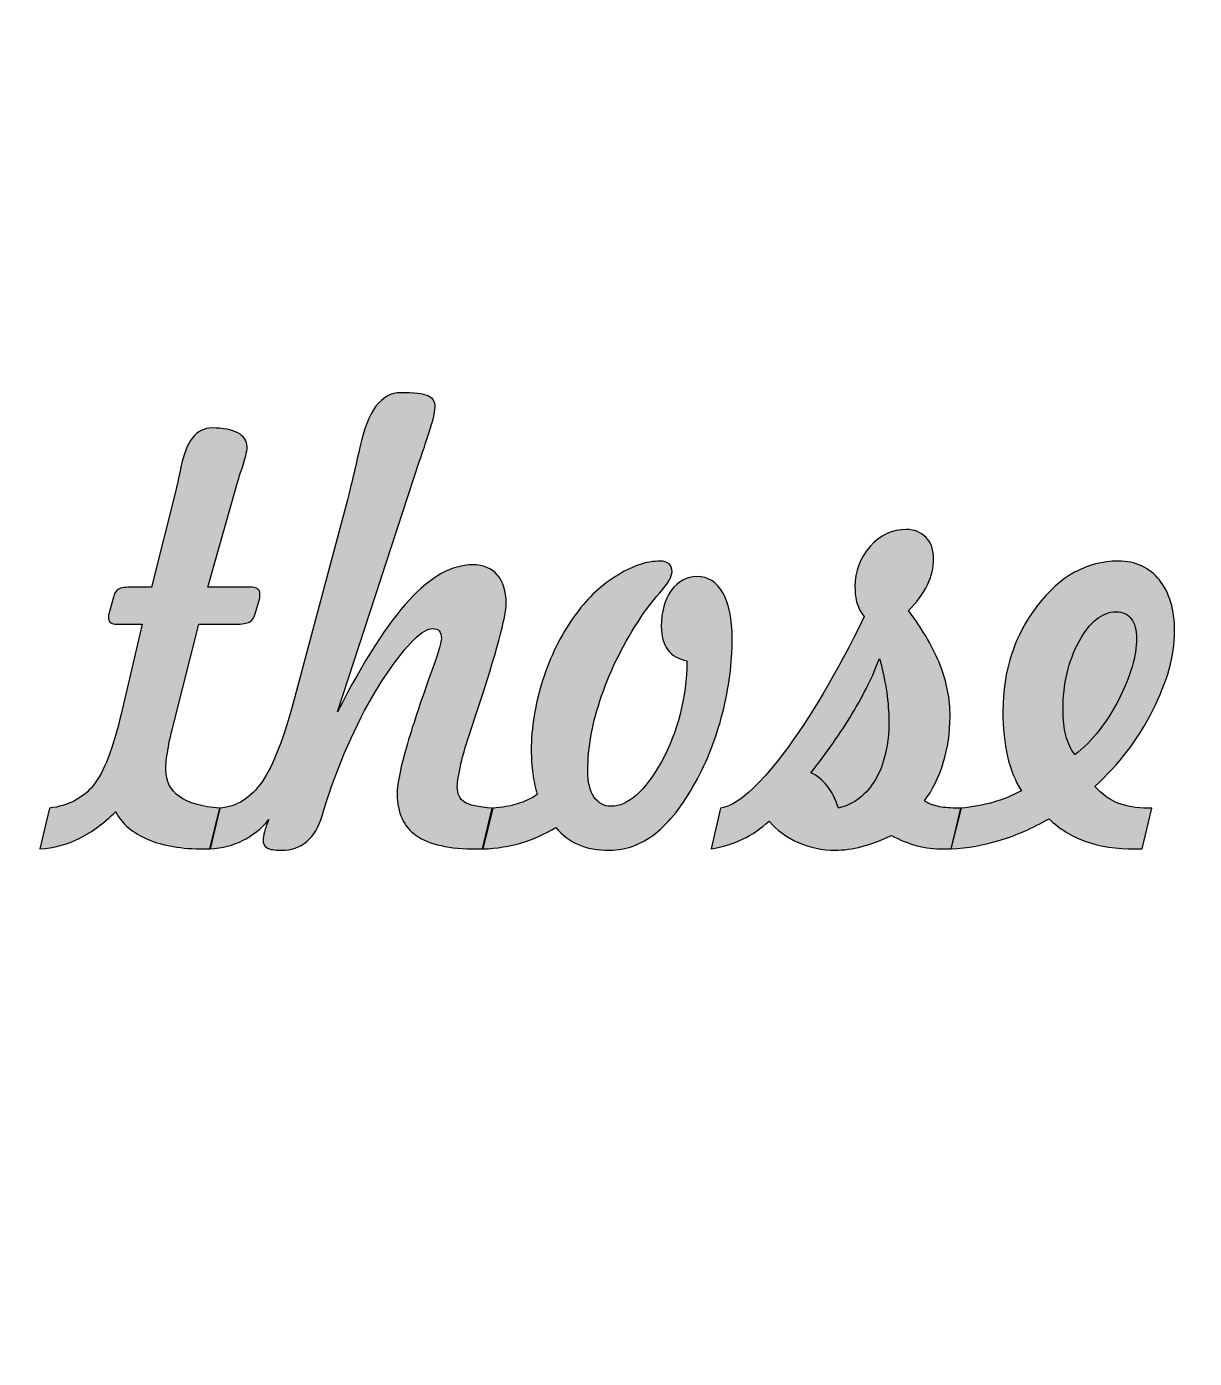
# Model space of a CAD drawing. Extents: x -236 to 261, y -182 to 182.
# Drawn here: x 9.82 to 23.13, y 1.73 to 16.91 of the extents above; entities that cross this region are included whole.
import ezdxf

# ---------------------------------------------------------------- set-up
doc = ezdxf.new("R2010")
doc.units = 0
doc.header["$MEASUREMENT"] = 0
doc.layers.add('CALQUE_PAR_D_FAUT', color=7, linetype='CONTINUOUS')

msp = doc.modelspace()

# ---------------------------------------------------------------- hatches: boundary and pattern name
at = {"layer": 'CALQUE_PAR_D_FAUT'}
h = msp.add_hatch(color=250, dxfattribs=at)
edge = h.paths.add_edge_path()
edge.add_spline(control_points=[(12.5782, 7.8756), (12.4952, 7.7721), (12.3976, 7.6922), (12.2864, 7.6369), (12.175, 7.5804), (12.0491, 7.5475), (11.9086, 7.5381), (11.9086, 7.5381), (12.0208, 8.0038), (12.0208, 8.0038), (12.2121, 8.0179), (12.3722, 8.1178), (12.5011, 8.3036), (12.6289, 8.4894), (12.7539, 8.8116), (12.8759, 9.2714), (12.8759, 9.2714), (13.4733, 11.5175), (13.4733, 11.5175), (13.5162, 11.6786), (13.564, 11.8785), (13.6158, 12.1172), (13.7056, 12.5311), (13.8608, 12.7381), (14.0814, 12.7381), (14.2347, 12.7381), (14.3382, 12.7263), (14.3918, 12.7016), (14.4465, 12.6781), (14.4738, 12.6358), (14.4738, 12.5758), (14.4738, 12.5123), (14.4367, 12.37), (14.3616, 12.1525), (14.3313, 12.0643), (14.3089, 11.9973), (14.2933, 11.949), (14.2933, 11.949), (13.3611, 9.1021), (13.3611, 9.1021), (13.6587, 9.683), (13.9311, 10.1075), (14.178, 10.3756), (14.425, 10.6426), (14.6661, 10.7766), (14.9024, 10.7766), (15.0224, 10.7766), (15.1161, 10.7378), (15.1824, 10.6614), (15.2498, 10.5838), (15.2831, 10.4768), (15.2831, 10.3392), (15.2831, 10.1851), (15.1717, 9.7736), (14.9492, 9.1021), (14.9492, 9.1021), (14.8809, 8.8928), (14.8809, 8.8928), (14.8331, 8.7552), (14.796, 8.6258), (14.7677, 8.5071), (14.7403, 8.3871), (14.7266, 8.3025), (14.7266, 8.2519), (14.7266, 8.1672), (14.753, 8.1073), (14.8067, 8.0732), (14.8594, 8.0379), (14.9658, 8.0155), (15.1229, 8.0038), (15.1229, 8.0038), (15.0146, 7.5381), (15.0146, 7.5381), (15.0146, 7.5381), (14.9492, 7.5381), (14.9492, 7.5381), (14.6358, 7.5381), (14.4065, 7.5887), (14.2601, 7.6898), (14.1146, 7.7909), (14.0414, 7.9497), (14.0414, 8.1649), (14.0414, 8.2637), (14.0687, 8.4154), (14.1243, 8.62), (14.18, 8.8246), (14.264, 9.0856), (14.3762, 9.402), (14.3762, 9.402), (14.3987, 9.4678), (14.3987, 9.4678), (14.4963, 9.7312), (14.5451, 9.8876), (14.5451, 9.9358), (14.5451, 9.9758), (14.5373, 10.004), (14.5207, 10.0229), (14.505, 10.0405), (14.4797, 10.0499), (14.4455, 10.0499), (14.3323, 10.0499), (14.1585, 9.8782), (13.9233, 9.5337), (13.688, 9.1891), (13.4811, 8.7705), (13.3044, 8.2789), (13.2683, 8.1802), (13.2293, 8.0602), (13.1872, 7.9168), (13.1072, 7.6545), (12.9511, 7.524), (12.7187, 7.524), (12.6426, 7.524), (12.5889, 7.5322), (12.5586, 7.5499), (12.5284, 7.5675), (12.5128, 7.5981), (12.5128, 7.6416), (12.5128, 7.6639), (12.5176, 7.6945), (12.5284, 7.7333), (12.5391, 7.7709), (12.5557, 7.8192), (12.5782, 7.8756)], knot_values=[0, 0, 0, 0, 0.0243902, 0.0243902, 0.0243902, 0.0487805, 0.0487805, 0.0487805, 0.0731707, 0.0731707, 0.0731707, 0.097561, 0.097561, 0.097561, 0.1219512, 0.1219512, 0.1219512, 0.1463415, 0.1463415, 0.1463415, 0.1707317, 0.1707317, 0.1707317, 0.195122, 0.195122, 0.195122, 0.2195122, 0.2195122, 0.2195122, 0.2439024, 0.2439024, 0.2439024, 0.2682927, 0.2682927, 0.2682927, 0.2926829, 0.2926829, 0.2926829, 0.3170732, 0.3170732, 0.3170732, 0.3414634, 0.3414634, 0.3414634, 0.3658537, 0.3658537, 0.3658537, 0.3902439, 0.3902439, 0.3902439, 0.4146341, 0.4146341, 0.4146341, 0.4390244, 0.4390244, 0.4390244, 0.4634146, 0.4634146, 0.4634146, 0.4878049, 0.4878049, 0.4878049, 0.5121951, 0.5121951, 0.5121951, 0.5365854, 0.5365854, 0.5365854, 0.5609756, 0.5609756, 0.5609756, 0.5853659, 0.5853659, 0.5853659, 0.6097561, 0.6097561, 0.6097561, 0.6341463, 0.6341463, 0.6341463, 0.6585366, 0.6585366, 0.6585366, 0.6829268, 0.6829268, 0.6829268, 0.7073171, 0.7073171, 0.7073171, 0.7317073, 0.7317073, 0.7317073, 0.7560976, 0.7560976, 0.7560976, 0.7804878, 0.7804878, 0.7804878, 0.804878, 0.804878, 0.804878, 0.8292683, 0.8292683, 0.8292683, 0.8536585, 0.8536585, 0.8536585, 0.8780488, 0.8780488, 0.8780488, 0.902439, 0.902439, 0.902439, 0.9268293, 0.9268293, 0.9268293, 0.9512195, 0.9512195, 0.9512195, 0.9756098, 0.9756098, 0.9756098, 1, 1, 1, 1], degree=3, periodic=1)
h = msp.add_hatch(color=250, dxfattribs=at)
edge = h.paths.add_edge_path()
edge.add_spline(control_points=[(9.9709, 7.5381), (9.9709, 7.5381), (10.0793, 8.0038), (10.0793, 8.0038), (10.2931, 8.0297), (10.46, 8.1155), (10.579, 8.2637), (10.6991, 8.4118), (10.8046, 8.6823), (10.8953, 9.0762), (10.8953, 9.0762), (11.1354, 10.0993), (11.1354, 10.0993), (11.1354, 10.0993), (10.8583, 10.0993), (10.8583, 10.0993), (10.8163, 10.0993), (10.788, 10.1052), (10.7724, 10.1181), (10.7577, 10.131), (10.7499, 10.1534), (10.7499, 10.1851), (10.7499, 10.1898), (10.7499, 10.1957), (10.7509, 10.2028), (10.7519, 10.2098), (10.7558, 10.2228), (10.7616, 10.2439), (10.7616, 10.2439), (10.8075, 10.4086), (10.8075, 10.4086), (10.8183, 10.4532), (10.8378, 10.4826), (10.8661, 10.4991), (10.8934, 10.5144), (10.948, 10.5226), (11.03, 10.5226), (11.03, 10.5226), (11.2419, 10.5226), (11.2419, 10.5226), (11.2419, 10.5226), (11.522, 11.6398), (11.522, 11.6398), (11.5376, 11.6997), (11.5552, 11.7821), (11.5767, 11.8879), (11.6352, 12.1866), (11.7534, 12.3359), (11.931, 12.3359), (12.0569, 12.3359), (12.1545, 12.3171), (12.2258, 12.2795), (12.2961, 12.2407), (12.3312, 12.1878), (12.3312, 12.1184), (12.3312, 12.0725), (12.3098, 11.9843), (12.2659, 11.8538), (12.2424, 11.7844), (12.2258, 11.7291), (12.2141, 11.688), (12.2141, 11.688), (11.8851, 10.5226), (11.8851, 10.5226), (11.8851, 10.5226), (12.3654, 10.5226), (12.3654, 10.5226), (12.4025, 10.5226), (12.4298, 10.5167), (12.4493, 10.5038), (12.4679, 10.4909), (12.4776, 10.4709), (12.4776, 10.4438), (12.4776, 10.4321), (12.4776, 10.4215), (12.4767, 10.4121), (12.4757, 10.4039), (12.4737, 10.3945), (12.4718, 10.385), (12.4718, 10.385), (12.423, 10.2192), (12.423, 10.2192), (12.4113, 10.1757), (12.3908, 10.1452), (12.3605, 10.1263), (12.3293, 10.1087), (12.2766, 10.0993), (12.1994, 10.0993), (12.1994, 10.0993), (11.7797, 10.0993), (11.7797, 10.0993), (11.7797, 10.0993), (11.4996, 8.9857), (11.4996, 8.9857), (11.4664, 8.8622), (11.4429, 8.754), (11.4273, 8.6635), (11.4127, 8.5729), (11.4049, 8.4988), (11.4049, 8.4412), (11.4049, 8.3107), (11.4566, 8.2084), (11.5591, 8.1343), (11.6625, 8.0614), (11.8159, 8.0179), (12.0198, 8.0038), (12.0198, 8.0038), (11.9076, 7.5381), (11.9076, 7.5381), (11.9076, 7.5381), (11.8393, 7.5381), (11.8393, 7.5381), (11.5854, 7.5381), (11.3737, 7.5746), (11.2018, 7.6463), (11.03, 7.7192), (10.9061, 7.8239), (10.83, 7.9626), (10.7079, 7.8356), (10.5722, 7.7357), (10.4248, 7.6628), (10.2765, 7.5887), (10.1251, 7.5475), (9.9709, 7.5381)], knot_values=[0, 0, 0, 0, 0.0243902, 0.0243902, 0.0243902, 0.0487805, 0.0487805, 0.0487805, 0.0731707, 0.0731707, 0.0731707, 0.097561, 0.097561, 0.097561, 0.1219512, 0.1219512, 0.1219512, 0.1463415, 0.1463415, 0.1463415, 0.1707317, 0.1707317, 0.1707317, 0.195122, 0.195122, 0.195122, 0.2195122, 0.2195122, 0.2195122, 0.2439024, 0.2439024, 0.2439024, 0.2682927, 0.2682927, 0.2682927, 0.2926829, 0.2926829, 0.2926829, 0.3170732, 0.3170732, 0.3170732, 0.3414634, 0.3414634, 0.3414634, 0.3658537, 0.3658537, 0.3658537, 0.3902439, 0.3902439, 0.3902439, 0.4146341, 0.4146341, 0.4146341, 0.4390244, 0.4390244, 0.4390244, 0.4634146, 0.4634146, 0.4634146, 0.4878049, 0.4878049, 0.4878049, 0.5121951, 0.5121951, 0.5121951, 0.5365854, 0.5365854, 0.5365854, 0.5609756, 0.5609756, 0.5609756, 0.5853659, 0.5853659, 0.5853659, 0.6097561, 0.6097561, 0.6097561, 0.6341463, 0.6341463, 0.6341463, 0.6585366, 0.6585366, 0.6585366, 0.6829268, 0.6829268, 0.6829268, 0.7073171, 0.7073171, 0.7073171, 0.7317073, 0.7317073, 0.7317073, 0.7560976, 0.7560976, 0.7560976, 0.7804878, 0.7804878, 0.7804878, 0.804878, 0.804878, 0.804878, 0.8292683, 0.8292683, 0.8292683, 0.8536585, 0.8536585, 0.8536585, 0.8780488, 0.8780488, 0.8780488, 0.902439, 0.902439, 0.902439, 0.9268293, 0.9268293, 0.9268293, 0.9512195, 0.9512195, 0.9512195, 0.9756098, 0.9756098, 0.9756098, 1, 1, 1, 1], degree=3, periodic=1)
h = msp.add_hatch(color=250, dxfattribs=at)
edge = h.paths.add_edge_path()
edge.add_spline(control_points=[(17.6178, 7.5381), (17.6178, 7.5381), (17.7262, 8.0038), (17.7262, 8.0038), (17.9097, 8.0308), (18.1488, 8.2401), (18.4437, 8.6294), (18.7385, 9.0186), (19.045, 9.5384), (19.3642, 10.1863), (19.3251, 10.2322), (19.2988, 10.2816), (19.2822, 10.3357), (19.2656, 10.3897), (19.2578, 10.4521), (19.2578, 10.5238), (19.2578, 10.7025), (19.3154, 10.8566), (19.4296, 10.9859), (19.5438, 11.1141), (19.6814, 11.1788), (19.8415, 11.1788), (19.9372, 11.1788), (20.0133, 11.1482), (20.0689, 11.0871), (20.1255, 11.0271), (20.1538, 10.9448), (20.1538, 10.8413), (20.1538, 10.7449), (20.1304, 10.6473), (20.0826, 10.5485), (20.0348, 10.4485), (19.9635, 10.3509), (19.8679, 10.2545), (20.0348, 10.0299), (20.1558, 9.8218), (20.23, 9.6324), (20.3042, 9.4431), (20.3413, 9.2479), (20.3413, 9.048), (20.3413, 8.8669), (20.3149, 8.6905), (20.2632, 8.5188), (20.2105, 8.3483), (20.1392, 8.2037), (20.0484, 8.0861), (20.0914, 8.059), (20.1421, 8.0379), (20.1987, 8.0249), (20.2564, 8.0108), (20.3247, 8.0038), (20.4047, 8.0038), (20.4047, 8.0038), (20.4643, 8.0038), (20.4643, 8.0038), (20.4643, 8.0038), (20.353, 7.5381), (20.353, 7.5381), (20.353, 7.5381), (20.2701, 7.5381), (20.2701, 7.5381), (20.1636, 7.5381), (20.0621, 7.551), (19.9645, 7.5757), (19.8669, 7.6016), (19.7703, 7.6404), (19.6726, 7.6933), (19.5564, 7.6357), (19.4442, 7.5934), (19.3369, 7.5652), (19.2285, 7.5381), (19.1279, 7.524), (19.0342, 7.524), (18.8859, 7.524), (18.7444, 7.5534), (18.6106, 7.6122), (18.4778, 7.671), (18.3666, 7.7521), (18.2787, 7.8556), (18.1869, 7.7709), (18.0864, 7.7016), (17.9751, 7.6486), (17.8649, 7.5957), (17.7458, 7.5593), (17.6178, 7.5381)], knot_values=[0, 0, 0, 0, 0.0357143, 0.0357143, 0.0357143, 0.0714286, 0.0714286, 0.0714286, 0.1071429, 0.1071429, 0.1071429, 0.1428571, 0.1428571, 0.1428571, 0.1785714, 0.1785714, 0.1785714, 0.2142857, 0.2142857, 0.2142857, 0.25, 0.25, 0.25, 0.2857143, 0.2857143, 0.2857143, 0.3214286, 0.3214286, 0.3214286, 0.3571429, 0.3571429, 0.3571429, 0.3928571, 0.3928571, 0.3928571, 0.4285714, 0.4285714, 0.4285714, 0.4642857, 0.4642857, 0.4642857, 0.5, 0.5, 0.5, 0.5357143, 0.5357143, 0.5357143, 0.5714286, 0.5714286, 0.5714286, 0.6071429, 0.6071429, 0.6071429, 0.6428571, 0.6428571, 0.6428571, 0.6785714, 0.6785714, 0.6785714, 0.7142857, 0.7142857, 0.7142857, 0.75, 0.75, 0.75, 0.7857143, 0.7857143, 0.7857143, 0.8214286, 0.8214286, 0.8214286, 0.8571429, 0.8571429, 0.8571429, 0.8928571, 0.8928571, 0.8928571, 0.9285714, 0.9285714, 0.9285714, 0.9642857, 0.9642857, 0.9642857, 1, 1, 1, 1], degree=3, periodic=1)
h = msp.add_hatch(color=250, dxfattribs=at)
edge = h.paths.add_edge_path()
edge.add_spline(control_points=[(17.3436, 9.6818), (17.248, 9.6995), (17.1747, 9.743), (17.1249, 9.8088), (17.0751, 9.8759), (17.0507, 9.9652), (17.0507, 10.0781), (17.0507, 10.2404), (17.0888, 10.3756), (17.1649, 10.4826), (17.2421, 10.5897), (17.3387, 10.6426), (17.4549, 10.6426), (17.5827, 10.6426), (17.6823, 10.5803), (17.7526, 10.4568), (17.8239, 10.3321), (17.859, 10.1593), (17.859, 9.9358), (17.859, 9.6583), (17.8219, 9.3749), (17.7487, 9.0868), (17.6754, 8.7987), (17.572, 8.5341), (17.4383, 8.2919), (17.2968, 8.0355), (17.1454, 7.8427), (16.9834, 7.7157), (16.8214, 7.5875), (16.6466, 7.524), (16.4592, 7.524), (16.3236, 7.524), (16.2064, 7.5452), (16.1058, 7.5875), (16.0053, 7.631), (15.9204, 7.6957), (15.8492, 7.7827), (15.7242, 7.7074), (15.5934, 7.6486), (15.4587, 7.6087), (15.325, 7.5687), (15.1775, 7.5452), (15.0175, 7.5381), (15.0175, 7.5381), (15.1316, 8.0038), (15.1316, 8.0038), (15.2362, 8.0108), (15.3299, 8.0273), (15.4128, 8.052), (15.4958, 8.0779), (15.5709, 8.1131), (15.6373, 8.159), (15.6148, 8.2354), (15.5973, 8.3142), (15.5865, 8.3989), (15.5748, 8.4824), (15.569, 8.5718), (15.569, 8.6658), (15.569, 8.921), (15.6119, 9.1844), (15.6988, 9.4572), (15.7857, 9.7312), (15.9048, 9.9735), (16.0551, 10.184), (16.1869, 10.3733), (16.3441, 10.5262), (16.5275, 10.6426), (16.7111, 10.7602), (16.8809, 10.819), (17.04, 10.819), (17.082, 10.819), (17.1142, 10.8084), (17.1386, 10.786), (17.162, 10.7649), (17.1737, 10.7355), (17.1737, 10.6978), (17.1737, 10.6473), (17.1278, 10.5673), (17.0351, 10.4591), (16.9424, 10.3498), (16.8721, 10.258), (16.8224, 10.184), (16.6261, 9.8888), (16.4748, 9.5878), (16.3704, 9.2844), (16.266, 8.9798), (16.2132, 8.6941), (16.2132, 8.4283), (16.2132, 8.3013), (16.2367, 8.2025), (16.2835, 8.132), (16.3304, 8.0602), (16.3948, 8.0249), (16.4768, 8.0249), (16.673, 8.0249), (16.8643, 8.1943), (17.0517, 8.533), (17.2392, 8.8716), (17.3358, 9.255), (17.3436, 9.6818)], knot_values=[0, 0, 0, 0, 0.030303, 0.030303, 0.030303, 0.0606061, 0.0606061, 0.0606061, 0.0909091, 0.0909091, 0.0909091, 0.1212121, 0.1212121, 0.1212121, 0.1515152, 0.1515152, 0.1515152, 0.1818182, 0.1818182, 0.1818182, 0.2121212, 0.2121212, 0.2121212, 0.2424242, 0.2424242, 0.2424242, 0.2727273, 0.2727273, 0.2727273, 0.3030303, 0.3030303, 0.3030303, 0.3333333, 0.3333333, 0.3333333, 0.3636364, 0.3636364, 0.3636364, 0.3939394, 0.3939394, 0.3939394, 0.4242424, 0.4242424, 0.4242424, 0.4545455, 0.4545455, 0.4545455, 0.4848485, 0.4848485, 0.4848485, 0.5151515, 0.5151515, 0.5151515, 0.5454545, 0.5454545, 0.5454545, 0.5757576, 0.5757576, 0.5757576, 0.6060606, 0.6060606, 0.6060606, 0.6363636, 0.6363636, 0.6363636, 0.6666667, 0.6666667, 0.6666667, 0.6969697, 0.6969697, 0.6969697, 0.7272727, 0.7272727, 0.7272727, 0.7575758, 0.7575758, 0.7575758, 0.7878788, 0.7878788, 0.7878788, 0.8181818, 0.8181818, 0.8181818, 0.8484848, 0.8484848, 0.8484848, 0.8787879, 0.8787879, 0.8787879, 0.9090909, 0.9090909, 0.9090909, 0.9393939, 0.9393939, 0.9393939, 0.969697, 0.969697, 0.969697, 1, 1, 1, 1], degree=3, periodic=1)
h = msp.add_hatch(color=250, dxfattribs=at)
edge = h.paths.add_edge_path()
edge.add_spline(control_points=[(21.4687, 7.8827), (21.2843, 7.7768), (21.0987, 7.6957), (20.9133, 7.6381), (20.7268, 7.5804), (20.5404, 7.5475), (20.3511, 7.5381), (20.3511, 7.5381), (20.4662, 8.0038), (20.4662, 8.0038), (20.597, 8.0155), (20.719, 8.0367), (20.8303, 8.0696), (20.9416, 8.1014), (21.0499, 8.1449), (21.1544, 8.2002), (21.0821, 8.3154), (21.0294, 8.4459), (20.9953, 8.5929), (20.9611, 8.7399), (20.9436, 8.9128), (20.9436, 9.1103), (20.9436, 9.5689), (21.0734, 9.9688), (21.334, 10.3086), (21.5946, 10.6485), (21.9021, 10.819), (22.2565, 10.819), (22.4546, 10.819), (22.6117, 10.7472), (22.7269, 10.6038), (22.8421, 10.4603), (22.8997, 10.2639), (22.8997, 10.0158), (22.8997, 9.7453), (22.8168, 9.4455), (22.6517, 9.1186), (22.4868, 8.7917), (22.2672, 8.5024), (21.9919, 8.2519), (22.0719, 8.1625), (22.1588, 8.099), (22.2535, 8.0602), (22.3482, 8.0226), (22.4644, 8.0038), (22.602, 8.0038), (22.602, 8.0038), (22.642, 8.0038), (22.642, 8.0038), (22.642, 8.0038), (22.5297, 7.5381), (22.5297, 7.5381), (22.5297, 7.5381), (22.4517, 7.5381), (22.4517, 7.5381), (22.2389, 7.5381), (22.0505, 7.5663), (21.8894, 7.6228), (21.7274, 7.6792), (21.5868, 7.7662), (21.4687, 7.8827)], knot_values=[0, 0, 0, 0, 0.05, 0.05, 0.05, 0.1, 0.1, 0.1, 0.15, 0.15, 0.15, 0.2, 0.2, 0.2, 0.25, 0.25, 0.25, 0.3, 0.3, 0.3, 0.35, 0.35, 0.35, 0.4, 0.4, 0.4, 0.45, 0.45, 0.45, 0.5, 0.5, 0.5, 0.55, 0.55, 0.55, 0.6, 0.6, 0.6, 0.65, 0.65, 0.65, 0.7, 0.7, 0.7, 0.75, 0.75, 0.75, 0.8, 0.8, 0.8, 0.85, 0.85, 0.85, 0.9, 0.9, 0.9, 0.95, 0.95, 0.95, 1, 1, 1, 1], degree=3, periodic=1)
h = msp.add_hatch(color=250, dxfattribs=at)
edge = h.paths.add_edge_path()
edge.add_spline(control_points=[(21.7635, 8.6106), (21.9617, 8.767), (22.1285, 8.9775), (22.2633, 9.2432), (22.399, 9.5078), (22.4663, 9.7395), (22.4663, 9.937), (22.4663, 10.0358), (22.4468, 10.1111), (22.4068, 10.1628), (22.3668, 10.2145), (22.3082, 10.2404), (22.232, 10.2404), (22.0739, 10.2404), (21.9334, 10.1287), (21.8114, 9.9041), (21.6893, 9.6807), (21.6288, 9.4208), (21.6288, 9.1244), (21.6288, 9.0116), (21.6395, 8.914), (21.66, 8.8328), (21.6815, 8.7517), (21.7157, 8.6776), (21.7635, 8.6106)], knot_values=[0, 0, 0, 0, 0.125, 0.125, 0.125, 0.25, 0.25, 0.25, 0.375, 0.375, 0.375, 0.5, 0.5, 0.5, 0.625, 0.625, 0.625, 0.75, 0.75, 0.75, 0.875, 0.875, 0.875, 1, 1, 1, 1], degree=3, periodic=1)
h = msp.add_hatch(color=250, dxfattribs=at)
edge = h.paths.add_edge_path()
edge.add_spline(control_points=[(18.7541, 8.4071), (18.8263, 8.3754), (18.8888, 8.3248), (18.9415, 8.2566), (18.9942, 8.1896), (19.0362, 8.1049), (19.0694, 8.0038), (19.248, 8.0473), (19.3896, 8.1567), (19.4911, 8.3307), (19.5935, 8.5059), (19.6443, 8.727), (19.6443, 8.9927), (19.6443, 9.0962), (19.6355, 9.2068), (19.6189, 9.322), (19.6013, 9.4384), (19.575, 9.5678), (19.5379, 9.7101), (19.4637, 9.5125), (19.3593, 9.3008), (19.2236, 9.0762), (19.0879, 8.8505), (18.9317, 8.6282), (18.7541, 8.4071)], knot_values=[0, 0, 0, 0, 0.125, 0.125, 0.125, 0.25, 0.25, 0.25, 0.375, 0.375, 0.375, 0.5, 0.5, 0.5, 0.625, 0.625, 0.625, 0.75, 0.75, 0.75, 0.875, 0.875, 0.875, 1, 1, 1, 1], degree=3, periodic=1)

# ---------------------------------------------------------------- linework, layer by layer
at = {"layer": 'CALQUE_PAR_D_FAUT', "color": 1}
msp.add_open_spline([(-230.5187, 181.5562), (-231.8457, 181.5553), (-233.1179, 181.0274), (-234.0556, 180.0885), (-234.9933, 179.1497), (-235.5196, 177.8831), (-235.5187, 176.5562), (-235.5187, 176.5562), (-235.5187, -8.4438), (-235.5187, -8.4438), (-235.5179, -9.7708), (-234.99, -11.043), (-234.0511, -11.9807), (-233.1123, -12.9184), (-231.8457, -13.4447), (-230.5187, -13.4438), (-230.5187, -13.4438), (115.1243, -13.4438), (115.1243, -13.4438), (116.4513, -13.443), (117.7235, -12.9151), (118.6612, -11.9762), (119.5989, -11.0373), (120.1252, -9.7708), (120.1243, -8.4438), (120.1243, -8.4438), (120.1243, 88.0484), (120.1243, 88.0484), (120.1243, 88.0484), (120.1243, 96.0484), (120.1243, 96.0484), (120.1243, 96.0484), (120.1243, 176.5562), (120.1243, 176.5562), (120.1235, 177.8831), (119.5956, 179.1553), (118.6567, 180.093), (117.7179, 181.0307), (116.4513, 181.557), (115.1243, 181.5562), (115.1243, 181.5562), (-230.5187, 181.5562), (-230.5187, 181.5562), (-230.5187, 181.5562), (-230.5187, 181.5562), (-230.5187, 181.5562)], degree=3, knots=[0, 0, 0, 0, 0.0666667, 0.0666667, 0.0666667, 0.1333333, 0.1333333, 0.1333333, 0.2, 0.2, 0.2, 0.2666667, 0.2666667, 0.2666667, 0.3333333, 0.3333333, 0.3333333, 0.4, 0.4, 0.4, 0.4666667, 0.4666667, 0.4666667, 0.5333333, 0.5333333, 0.5333333, 0.6, 0.6, 0.6, 0.6666667, 0.6666667, 0.6666667, 0.7333333, 0.7333333, 0.7333333, 0.8, 0.8, 0.8, 0.8666667, 0.8666667, 0.8666667, 0.9333333, 0.9333333, 0.9333333, 1, 1, 1, 1], dxfattribs=at)
at = {"layer": 'CALQUE_PAR_D_FAUT', "color": 250}
for points, knots in [([(12.5782, 7.8756), (12.4952, 7.7721), (12.3976, 7.6922), (12.2864, 7.6369), (12.175, 7.5804), (12.0491, 7.5475), (11.9086, 7.5381), (11.9086, 7.5381), (12.0208, 8.0038), (12.0208, 8.0038), (12.2121, 8.0179), (12.3722, 8.1178), (12.5011, 8.3036), (12.6289, 8.4894), (12.7539, 8.8116), (12.8759, 9.2714), (12.8759, 9.2714), (13.4733, 11.5175), (13.4733, 11.5175), (13.5162, 11.6786), (13.564, 11.8785), (13.6158, 12.1172), (13.7056, 12.5311), (13.8608, 12.7381), (14.0814, 12.7381), (14.2347, 12.7381), (14.3382, 12.7263), (14.3918, 12.7016), (14.4465, 12.6781), (14.4738, 12.6358), (14.4738, 12.5758), (14.4738, 12.5123), (14.4367, 12.37), (14.3616, 12.1525), (14.3313, 12.0643), (14.3089, 11.9973), (14.2933, 11.949), (14.2933, 11.949), (13.3611, 9.1021), (13.3611, 9.1021), (13.6587, 9.683), (13.9311, 10.1075), (14.178, 10.3756), (14.425, 10.6426), (14.6661, 10.7766), (14.9024, 10.7766), (15.0224, 10.7766), (15.1161, 10.7378), (15.1824, 10.6614), (15.2498, 10.5838), (15.2831, 10.4768), (15.2831, 10.3392), (15.2831, 10.1851), (15.1717, 9.7736), (14.9492, 9.1021), (14.9492, 9.1021), (14.8809, 8.8928), (14.8809, 8.8928), (14.8331, 8.7552), (14.796, 8.6258), (14.7677, 8.5071), (14.7403, 8.3871), (14.7266, 8.3025), (14.7266, 8.2519), (14.7266, 8.1672), (14.753, 8.1073), (14.8067, 8.0732), (14.8594, 8.0379), (14.9658, 8.0155), (15.1229, 8.0038), (15.1229, 8.0038), (15.0146, 7.5381), (15.0146, 7.5381), (15.0146, 7.5381), (14.9492, 7.5381), (14.9492, 7.5381), (14.6358, 7.5381), (14.4065, 7.5887), (14.2601, 7.6898), (14.1146, 7.7909), (14.0414, 7.9497), (14.0414, 8.1649), (14.0414, 8.2637), (14.0687, 8.4154), (14.1243, 8.62), (14.18, 8.8246), (14.264, 9.0856), (14.3762, 9.402), (14.3762, 9.402), (14.3987, 9.4678), (14.3987, 9.4678), (14.4963, 9.7312), (14.5451, 9.8876), (14.5451, 9.9358), (14.5451, 9.9758), (14.5373, 10.004), (14.5207, 10.0229), (14.505, 10.0405), (14.4797, 10.0499), (14.4455, 10.0499), (14.3323, 10.0499), (14.1585, 9.8782), (13.9233, 9.5337), (13.688, 9.1891), (13.4811, 8.7705), (13.3044, 8.2789), (13.2683, 8.1802), (13.2293, 8.0602), (13.1872, 7.9168), (13.1072, 7.6545), (12.9511, 7.524), (12.7187, 7.524), (12.6426, 7.524), (12.5889, 7.5322), (12.5586, 7.5499), (12.5284, 7.5675), (12.5128, 7.5981), (12.5128, 7.6416), (12.5128, 7.6639), (12.5176, 7.6945), (12.5284, 7.7333), (12.5391, 7.7709), (12.5557, 7.8192), (12.5782, 7.8756)], [0, 0, 0, 0, 0.0243902, 0.0243902, 0.0243902, 0.0487805, 0.0487805, 0.0487805, 0.0731707, 0.0731707, 0.0731707, 0.097561, 0.097561, 0.097561, 0.1219512, 0.1219512, 0.1219512, 0.1463415, 0.1463415, 0.1463415, 0.1707317, 0.1707317, 0.1707317, 0.195122, 0.195122, 0.195122, 0.2195122, 0.2195122, 0.2195122, 0.2439024, 0.2439024, 0.2439024, 0.2682927, 0.2682927, 0.2682927, 0.2926829, 0.2926829, 0.2926829, 0.3170732, 0.3170732, 0.3170732, 0.3414634, 0.3414634, 0.3414634, 0.3658537, 0.3658537, 0.3658537, 0.3902439, 0.3902439, 0.3902439, 0.4146341, 0.4146341, 0.4146341, 0.4390244, 0.4390244, 0.4390244, 0.4634146, 0.4634146, 0.4634146, 0.4878049, 0.4878049, 0.4878049, 0.5121951, 0.5121951, 0.5121951, 0.5365854, 0.5365854, 0.5365854, 0.5609756, 0.5609756, 0.5609756, 0.5853659, 0.5853659, 0.5853659, 0.6097561, 0.6097561, 0.6097561, 0.6341463, 0.6341463, 0.6341463, 0.6585366, 0.6585366, 0.6585366, 0.6829268, 0.6829268, 0.6829268, 0.7073171, 0.7073171, 0.7073171, 0.7317073, 0.7317073, 0.7317073, 0.7560976, 0.7560976, 0.7560976, 0.7804878, 0.7804878, 0.7804878, 0.804878, 0.804878, 0.804878, 0.8292683, 0.8292683, 0.8292683, 0.8536585, 0.8536585, 0.8536585, 0.8780488, 0.8780488, 0.8780488, 0.902439, 0.902439, 0.902439, 0.9268293, 0.9268293, 0.9268293, 0.9512195, 0.9512195, 0.9512195, 0.9756098, 0.9756098, 0.9756098, 1, 1, 1, 1]), ([(9.9709, 7.5381), (9.9709, 7.5381), (10.0793, 8.0038), (10.0793, 8.0038), (10.2931, 8.0297), (10.46, 8.1155), (10.579, 8.2637), (10.6991, 8.4118), (10.8046, 8.6823), (10.8953, 9.0762), (10.8953, 9.0762), (11.1354, 10.0993), (11.1354, 10.0993), (11.1354, 10.0993), (10.8583, 10.0993), (10.8583, 10.0993), (10.8163, 10.0993), (10.788, 10.1052), (10.7724, 10.1181), (10.7577, 10.131), (10.7499, 10.1534), (10.7499, 10.1851), (10.7499, 10.1898), (10.7499, 10.1957), (10.7509, 10.2028), (10.7519, 10.2098), (10.7558, 10.2228), (10.7616, 10.2439), (10.7616, 10.2439), (10.8075, 10.4086), (10.8075, 10.4086), (10.8183, 10.4532), (10.8378, 10.4826), (10.8661, 10.4991), (10.8934, 10.5144), (10.948, 10.5226), (11.03, 10.5226), (11.03, 10.5226), (11.2419, 10.5226), (11.2419, 10.5226), (11.2419, 10.5226), (11.522, 11.6398), (11.522, 11.6398), (11.5376, 11.6997), (11.5552, 11.7821), (11.5767, 11.8879), (11.6352, 12.1866), (11.7534, 12.3359), (11.931, 12.3359), (12.0569, 12.3359), (12.1545, 12.3171), (12.2258, 12.2795), (12.2961, 12.2407), (12.3312, 12.1878), (12.3312, 12.1184), (12.3312, 12.0725), (12.3098, 11.9843), (12.2659, 11.8538), (12.2424, 11.7844), (12.2258, 11.7291), (12.2141, 11.688), (12.2141, 11.688), (11.8851, 10.5226), (11.8851, 10.5226), (11.8851, 10.5226), (12.3654, 10.5226), (12.3654, 10.5226), (12.4025, 10.5226), (12.4298, 10.5167), (12.4493, 10.5038), (12.4679, 10.4909), (12.4776, 10.4709), (12.4776, 10.4438), (12.4776, 10.4321), (12.4776, 10.4215), (12.4767, 10.4121), (12.4757, 10.4039), (12.4737, 10.3945), (12.4718, 10.385), (12.4718, 10.385), (12.423, 10.2192), (12.423, 10.2192), (12.4113, 10.1757), (12.3908, 10.1452), (12.3605, 10.1263), (12.3293, 10.1087), (12.2766, 10.0993), (12.1994, 10.0993), (12.1994, 10.0993), (11.7797, 10.0993), (11.7797, 10.0993), (11.7797, 10.0993), (11.4996, 8.9857), (11.4996, 8.9857), (11.4664, 8.8622), (11.4429, 8.754), (11.4273, 8.6635), (11.4127, 8.5729), (11.4049, 8.4988), (11.4049, 8.4412), (11.4049, 8.3107), (11.4566, 8.2084), (11.5591, 8.1343), (11.6625, 8.0614), (11.8159, 8.0179), (12.0198, 8.0038), (12.0198, 8.0038), (11.9076, 7.5381), (11.9076, 7.5381), (11.9076, 7.5381), (11.8393, 7.5381), (11.8393, 7.5381), (11.5854, 7.5381), (11.3737, 7.5746), (11.2018, 7.6463), (11.03, 7.7192), (10.9061, 7.8239), (10.83, 7.9626), (10.7079, 7.8356), (10.5722, 7.7357), (10.4248, 7.6628), (10.2765, 7.5887), (10.1251, 7.5475), (9.9709, 7.5381)], [0, 0, 0, 0, 0.0243902, 0.0243902, 0.0243902, 0.0487805, 0.0487805, 0.0487805, 0.0731707, 0.0731707, 0.0731707, 0.097561, 0.097561, 0.097561, 0.1219512, 0.1219512, 0.1219512, 0.1463415, 0.1463415, 0.1463415, 0.1707317, 0.1707317, 0.1707317, 0.195122, 0.195122, 0.195122, 0.2195122, 0.2195122, 0.2195122, 0.2439024, 0.2439024, 0.2439024, 0.2682927, 0.2682927, 0.2682927, 0.2926829, 0.2926829, 0.2926829, 0.3170732, 0.3170732, 0.3170732, 0.3414634, 0.3414634, 0.3414634, 0.3658537, 0.3658537, 0.3658537, 0.3902439, 0.3902439, 0.3902439, 0.4146341, 0.4146341, 0.4146341, 0.4390244, 0.4390244, 0.4390244, 0.4634146, 0.4634146, 0.4634146, 0.4878049, 0.4878049, 0.4878049, 0.5121951, 0.5121951, 0.5121951, 0.5365854, 0.5365854, 0.5365854, 0.5609756, 0.5609756, 0.5609756, 0.5853659, 0.5853659, 0.5853659, 0.6097561, 0.6097561, 0.6097561, 0.6341463, 0.6341463, 0.6341463, 0.6585366, 0.6585366, 0.6585366, 0.6829268, 0.6829268, 0.6829268, 0.7073171, 0.7073171, 0.7073171, 0.7317073, 0.7317073, 0.7317073, 0.7560976, 0.7560976, 0.7560976, 0.7804878, 0.7804878, 0.7804878, 0.804878, 0.804878, 0.804878, 0.8292683, 0.8292683, 0.8292683, 0.8536585, 0.8536585, 0.8536585, 0.8780488, 0.8780488, 0.8780488, 0.902439, 0.902439, 0.902439, 0.9268293, 0.9268293, 0.9268293, 0.9512195, 0.9512195, 0.9512195, 0.9756098, 0.9756098, 0.9756098, 1, 1, 1, 1]), ([(17.6178, 7.5381), (17.6178, 7.5381), (17.7262, 8.0038), (17.7262, 8.0038), (17.9097, 8.0308), (18.1488, 8.2401), (18.4437, 8.6294), (18.7385, 9.0186), (19.045, 9.5384), (19.3642, 10.1863), (19.3251, 10.2322), (19.2988, 10.2816), (19.2822, 10.3357), (19.2656, 10.3897), (19.2578, 10.4521), (19.2578, 10.5238), (19.2578, 10.7025), (19.3154, 10.8566), (19.4296, 10.9859), (19.5438, 11.1141), (19.6814, 11.1788), (19.8415, 11.1788), (19.9372, 11.1788), (20.0133, 11.1482), (20.0689, 11.0871), (20.1255, 11.0271), (20.1538, 10.9448), (20.1538, 10.8413), (20.1538, 10.7449), (20.1304, 10.6473), (20.0826, 10.5485), (20.0348, 10.4485), (19.9635, 10.3509), (19.8679, 10.2545), (20.0348, 10.0299), (20.1558, 9.8218), (20.23, 9.6324), (20.3042, 9.4431), (20.3413, 9.2479), (20.3413, 9.048), (20.3413, 8.8669), (20.3149, 8.6905), (20.2632, 8.5188), (20.2105, 8.3483), (20.1392, 8.2037), (20.0484, 8.0861), (20.0914, 8.059), (20.1421, 8.0379), (20.1987, 8.0249), (20.2564, 8.0108), (20.3247, 8.0038), (20.4047, 8.0038), (20.4047, 8.0038), (20.4643, 8.0038), (20.4643, 8.0038), (20.4643, 8.0038), (20.353, 7.5381), (20.353, 7.5381), (20.353, 7.5381), (20.2701, 7.5381), (20.2701, 7.5381), (20.1636, 7.5381), (20.0621, 7.551), (19.9645, 7.5757), (19.8669, 7.6016), (19.7703, 7.6404), (19.6726, 7.6933), (19.5564, 7.6357), (19.4442, 7.5934), (19.3369, 7.5652), (19.2285, 7.5381), (19.1279, 7.524), (19.0342, 7.524), (18.8859, 7.524), (18.7444, 7.5534), (18.6106, 7.6122), (18.4778, 7.671), (18.3666, 7.7521), (18.2787, 7.8556), (18.1869, 7.7709), (18.0864, 7.7016), (17.9751, 7.6486), (17.8649, 7.5957), (17.7458, 7.5593), (17.6178, 7.5381)], [0, 0, 0, 0, 0.0357143, 0.0357143, 0.0357143, 0.0714286, 0.0714286, 0.0714286, 0.1071429, 0.1071429, 0.1071429, 0.1428571, 0.1428571, 0.1428571, 0.1785714, 0.1785714, 0.1785714, 0.2142857, 0.2142857, 0.2142857, 0.25, 0.25, 0.25, 0.2857143, 0.2857143, 0.2857143, 0.3214286, 0.3214286, 0.3214286, 0.3571429, 0.3571429, 0.3571429, 0.3928571, 0.3928571, 0.3928571, 0.4285714, 0.4285714, 0.4285714, 0.4642857, 0.4642857, 0.4642857, 0.5, 0.5, 0.5, 0.5357143, 0.5357143, 0.5357143, 0.5714286, 0.5714286, 0.5714286, 0.6071429, 0.6071429, 0.6071429, 0.6428571, 0.6428571, 0.6428571, 0.6785714, 0.6785714, 0.6785714, 0.7142857, 0.7142857, 0.7142857, 0.75, 0.75, 0.75, 0.7857143, 0.7857143, 0.7857143, 0.8214286, 0.8214286, 0.8214286, 0.8571429, 0.8571429, 0.8571429, 0.8928571, 0.8928571, 0.8928571, 0.9285714, 0.9285714, 0.9285714, 0.9642857, 0.9642857, 0.9642857, 1, 1, 1, 1]), ([(17.3436, 9.6818), (17.248, 9.6995), (17.1747, 9.743), (17.1249, 9.8088), (17.0751, 9.8759), (17.0507, 9.9652), (17.0507, 10.0781), (17.0507, 10.2404), (17.0888, 10.3756), (17.1649, 10.4826), (17.2421, 10.5897), (17.3387, 10.6426), (17.4549, 10.6426), (17.5827, 10.6426), (17.6823, 10.5803), (17.7526, 10.4568), (17.8239, 10.3321), (17.859, 10.1593), (17.859, 9.9358), (17.859, 9.6583), (17.8219, 9.3749), (17.7487, 9.0868), (17.6754, 8.7987), (17.572, 8.5341), (17.4383, 8.2919), (17.2968, 8.0355), (17.1454, 7.8427), (16.9834, 7.7157), (16.8214, 7.5875), (16.6466, 7.524), (16.4592, 7.524), (16.3236, 7.524), (16.2064, 7.5452), (16.1058, 7.5875), (16.0053, 7.631), (15.9204, 7.6957), (15.8492, 7.7827), (15.7242, 7.7074), (15.5934, 7.6486), (15.4587, 7.6087), (15.325, 7.5687), (15.1775, 7.5452), (15.0175, 7.5381), (15.0175, 7.5381), (15.1316, 8.0038), (15.1316, 8.0038), (15.2362, 8.0108), (15.3299, 8.0273), (15.4128, 8.052), (15.4958, 8.0779), (15.5709, 8.1131), (15.6373, 8.159), (15.6148, 8.2354), (15.5973, 8.3142), (15.5865, 8.3989), (15.5748, 8.4824), (15.569, 8.5718), (15.569, 8.6658), (15.569, 8.921), (15.6119, 9.1844), (15.6988, 9.4572), (15.7857, 9.7312), (15.9048, 9.9735), (16.0551, 10.184), (16.1869, 10.3733), (16.3441, 10.5262), (16.5275, 10.6426), (16.7111, 10.7602), (16.8809, 10.819), (17.04, 10.819), (17.082, 10.819), (17.1142, 10.8084), (17.1386, 10.786), (17.162, 10.7649), (17.1737, 10.7355), (17.1737, 10.6978), (17.1737, 10.6473), (17.1278, 10.5673), (17.0351, 10.4591), (16.9424, 10.3498), (16.8721, 10.258), (16.8224, 10.184), (16.6261, 9.8888), (16.4748, 9.5878), (16.3704, 9.2844), (16.266, 8.9798), (16.2132, 8.6941), (16.2132, 8.4283), (16.2132, 8.3013), (16.2367, 8.2025), (16.2835, 8.132), (16.3304, 8.0602), (16.3948, 8.0249), (16.4768, 8.0249), (16.673, 8.0249), (16.8643, 8.1943), (17.0517, 8.533), (17.2392, 8.8716), (17.3358, 9.255), (17.3436, 9.6818)], [0, 0, 0, 0, 0.030303, 0.030303, 0.030303, 0.0606061, 0.0606061, 0.0606061, 0.0909091, 0.0909091, 0.0909091, 0.1212121, 0.1212121, 0.1212121, 0.1515152, 0.1515152, 0.1515152, 0.1818182, 0.1818182, 0.1818182, 0.2121212, 0.2121212, 0.2121212, 0.2424242, 0.2424242, 0.2424242, 0.2727273, 0.2727273, 0.2727273, 0.3030303, 0.3030303, 0.3030303, 0.3333333, 0.3333333, 0.3333333, 0.3636364, 0.3636364, 0.3636364, 0.3939394, 0.3939394, 0.3939394, 0.4242424, 0.4242424, 0.4242424, 0.4545455, 0.4545455, 0.4545455, 0.4848485, 0.4848485, 0.4848485, 0.5151515, 0.5151515, 0.5151515, 0.5454545, 0.5454545, 0.5454545, 0.5757576, 0.5757576, 0.5757576, 0.6060606, 0.6060606, 0.6060606, 0.6363636, 0.6363636, 0.6363636, 0.6666667, 0.6666667, 0.6666667, 0.6969697, 0.6969697, 0.6969697, 0.7272727, 0.7272727, 0.7272727, 0.7575758, 0.7575758, 0.7575758, 0.7878788, 0.7878788, 0.7878788, 0.8181818, 0.8181818, 0.8181818, 0.8484848, 0.8484848, 0.8484848, 0.8787879, 0.8787879, 0.8787879, 0.9090909, 0.9090909, 0.9090909, 0.9393939, 0.9393939, 0.9393939, 0.969697, 0.969697, 0.969697, 1, 1, 1, 1]), ([(21.4687, 7.8827), (21.2843, 7.7768), (21.0987, 7.6957), (20.9133, 7.6381), (20.7268, 7.5804), (20.5404, 7.5475), (20.3511, 7.5381), (20.3511, 7.5381), (20.4662, 8.0038), (20.4662, 8.0038), (20.597, 8.0155), (20.719, 8.0367), (20.8303, 8.0696), (20.9416, 8.1014), (21.0499, 8.1449), (21.1544, 8.2002), (21.0821, 8.3154), (21.0294, 8.4459), (20.9953, 8.5929), (20.9611, 8.7399), (20.9436, 8.9128), (20.9436, 9.1103), (20.9436, 9.5689), (21.0734, 9.9688), (21.334, 10.3086), (21.5946, 10.6485), (21.9021, 10.819), (22.2565, 10.819), (22.4546, 10.819), (22.6117, 10.7472), (22.7269, 10.6038), (22.8421, 10.4603), (22.8997, 10.2639), (22.8997, 10.0158), (22.8997, 9.7453), (22.8168, 9.4455), (22.6517, 9.1186), (22.4868, 8.7917), (22.2672, 8.5024), (21.9919, 8.2519), (22.0719, 8.1625), (22.1588, 8.099), (22.2535, 8.0602), (22.3482, 8.0226), (22.4644, 8.0038), (22.602, 8.0038), (22.602, 8.0038), (22.642, 8.0038), (22.642, 8.0038), (22.642, 8.0038), (22.5297, 7.5381), (22.5297, 7.5381), (22.5297, 7.5381), (22.4517, 7.5381), (22.4517, 7.5381), (22.2389, 7.5381), (22.0505, 7.5663), (21.8894, 7.6228), (21.7274, 7.6792), (21.5868, 7.7662), (21.4687, 7.8827)], [0, 0, 0, 0, 0.05, 0.05, 0.05, 0.1, 0.1, 0.1, 0.15, 0.15, 0.15, 0.2, 0.2, 0.2, 0.25, 0.25, 0.25, 0.3, 0.3, 0.3, 0.35, 0.35, 0.35, 0.4, 0.4, 0.4, 0.45, 0.45, 0.45, 0.5, 0.5, 0.5, 0.55, 0.55, 0.55, 0.6, 0.6, 0.6, 0.65, 0.65, 0.65, 0.7, 0.7, 0.7, 0.75, 0.75, 0.75, 0.8, 0.8, 0.8, 0.85, 0.85, 0.85, 0.9, 0.9, 0.9, 0.95, 0.95, 0.95, 1, 1, 1, 1]), ([(21.7635, 8.6106), (21.9617, 8.767), (22.1285, 8.9775), (22.2633, 9.2432), (22.399, 9.5078), (22.4663, 9.7395), (22.4663, 9.937), (22.4663, 10.0358), (22.4468, 10.1111), (22.4068, 10.1628), (22.3668, 10.2145), (22.3082, 10.2404), (22.232, 10.2404), (22.0739, 10.2404), (21.9334, 10.1287), (21.8114, 9.9041), (21.6893, 9.6807), (21.6288, 9.4208), (21.6288, 9.1244), (21.6288, 9.0116), (21.6395, 8.914), (21.66, 8.8328), (21.6815, 8.7517), (21.7157, 8.6776), (21.7635, 8.6106)], [0, 0, 0, 0, 0.125, 0.125, 0.125, 0.25, 0.25, 0.25, 0.375, 0.375, 0.375, 0.5, 0.5, 0.5, 0.625, 0.625, 0.625, 0.75, 0.75, 0.75, 0.875, 0.875, 0.875, 1, 1, 1, 1]), ([(18.7541, 8.4071), (18.8263, 8.3754), (18.8888, 8.3248), (18.9415, 8.2566), (18.9942, 8.1896), (19.0362, 8.1049), (19.0694, 8.0038), (19.248, 8.0473), (19.3896, 8.1567), (19.4911, 8.3307), (19.5935, 8.5059), (19.6443, 8.727), (19.6443, 8.9927), (19.6443, 9.0962), (19.6355, 9.2068), (19.6189, 9.322), (19.6013, 9.4384), (19.575, 9.5678), (19.5379, 9.7101), (19.4637, 9.5125), (19.3593, 9.3008), (19.2236, 9.0762), (19.0879, 8.8505), (18.9317, 8.6282), (18.7541, 8.4071)], [0, 0, 0, 0, 0.125, 0.125, 0.125, 0.25, 0.25, 0.25, 0.375, 0.375, 0.375, 0.5, 0.5, 0.5, 0.625, 0.625, 0.625, 0.75, 0.75, 0.75, 0.875, 0.875, 0.875, 1, 1, 1, 1])]:
    msp.add_open_spline(points, degree=3, knots=knots, dxfattribs=at)

doc.saveas('drawing.dxf')
